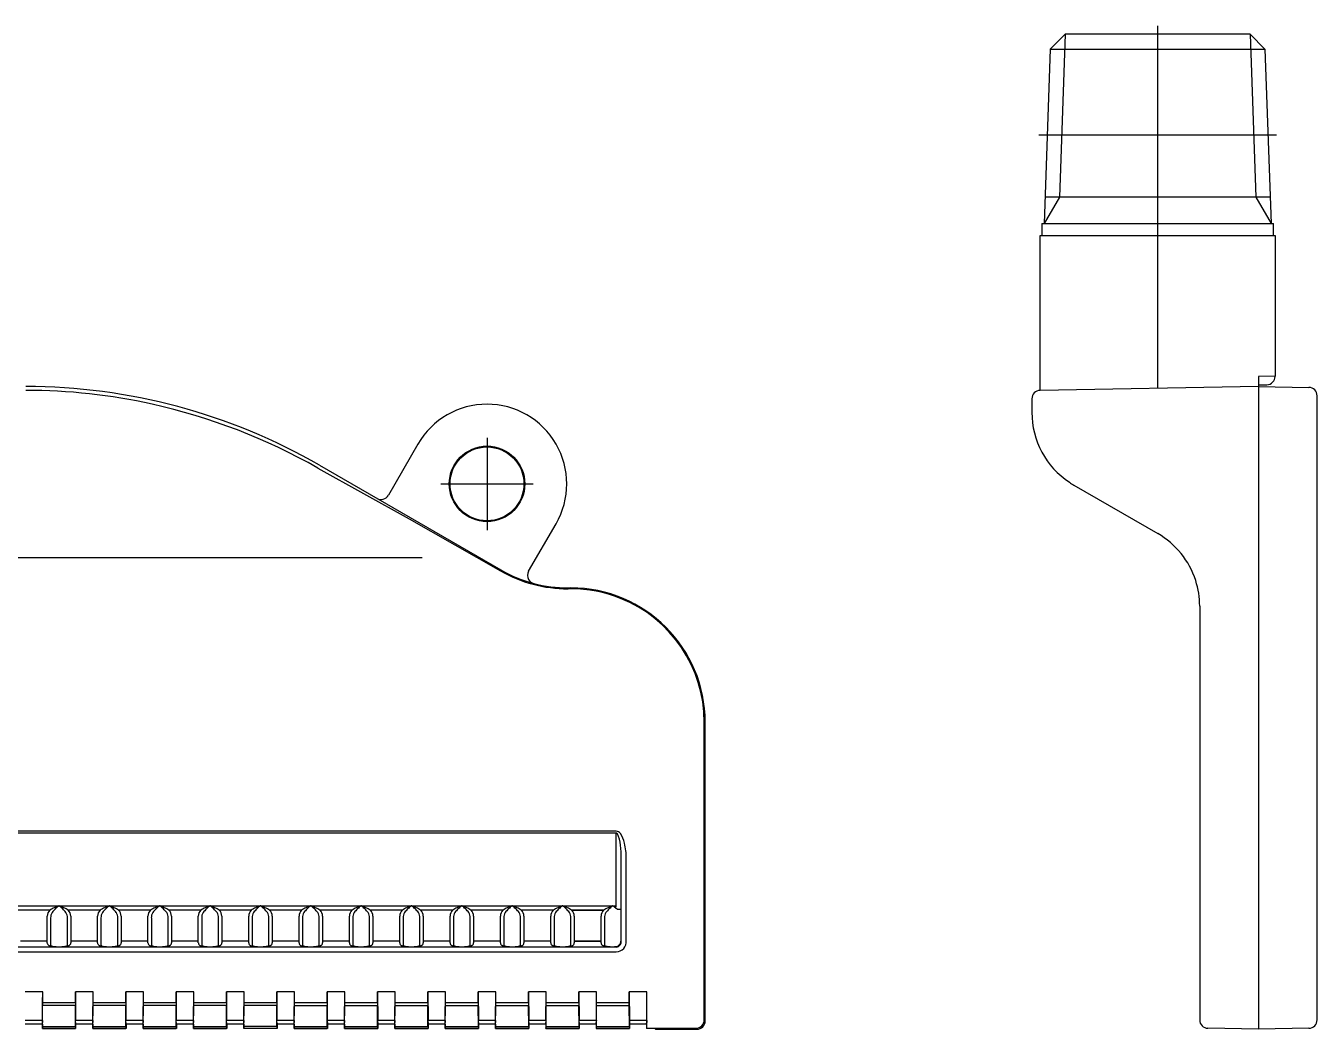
# Model space of a CAD drawing. Extents: x 0 to 137, y -8 to 70.
# Drawn here: x 60.5 to 137.5, y 10 to 69.8 of the extents above; entities that cross this region are included whole.
import ezdxf

# ---------------------------------------------------------------- set-up
doc = ezdxf.new("R2010")
doc.units = 0
doc.header["$LTSCALE"] = 0.5
doc.linetypes.add('CENTER', pattern=[50.8, 31.75, -6.35, 6.35, -6.35])
for name, color, linetype in [('MSM_CENTER', 1, 'CENTER'), ('MSM_CONTINUOUS', 7, 'CONTINUOUS'), ('MSM_NARROW', 5, 'CONTINUOUS')]:
    doc.layers.add(name, color=color, linetype=linetype)

msp = doc.modelspace()

# ---------------------------------------------------------------- linework, layer by layer
at = {"layer": 'MSM_CENTER'}
for p, q in [((127.955, 69.8), (127.955, 56.8)), ((135.033, 63.29), (120.876, 63.29)), ((88, 45.25), (88, 39.75)), ((85.25, 42.5), (90.75, 42.5))]:
    msp.add_line(p, q, dxfattribs=at)
at = {"layer": 'MSM_CONTINUOUS'}
for p, q in [((122.442, 69.3), (121.555, 68.413)), ((133.467, 69.3), (122.442, 69.3)), ((133.467, 69.3), (134.354, 68.413)), ((121.555, 68.413), (121.192, 58.012)), ((121.555, 68.413), (134.354, 68.413)), ((134.354, 68.413), (134.718, 58.012)), ((134.662, 59.59), (121.247, 59.59)), ((121.055, 58.012), (121.055, 57.3)), ((121.055, 58.012), (134.855, 58.012)), ((134.855, 57.3), (134.855, 58.012)), ((120.955, 48.073), (120.955, 57.3)), ((120.955, 57.3), (134.955, 57.3)), ((127.955, 57.3), (127.955, 48.195)), ((134.955, 57.3), (134.955, 48.913)), ((134.955, 48.913), (133.963, 48.896)), ((133.963, 48.896), (133.963, 10)), ((134.955, 48.909), (134.955, 48.913)), ((133.963, 48.3), (120.955, 48.073)), ((133.963, 48.4), (134.463, 48.409)), ((133.963, 48.3), (136.972, 48.247)), ((137.463, 10.552), (137.463, 47.748)), ((120.463, 47.573), (120.463, 46.76)), ((83.886, 44.875), (82.123, 41.82)), ((77.926, 43.445), (83.366, 40.409)), ((78.022, 43.611), (88.828, 37.372)), ((122.963, 42.43), (127.963, 39.543)), ((83.366, 40.409), (88.8, 37.322)), ((90.482, 37.298), (92.114, 40.125)), ((92.828, 36.3), (93, 36.3)), ((93, 36.247), (92.828, 36.247)), ((93, 36.247), (93.003, 36.247)), ((130.463, 35.213), (130.463, 10.552)), ((100.947, 10.552), (100.947, 28.3)), ((101, 10.5), (101, 28.3)), ((130.463, 28.304), (130.463, 28.3)), ((95.7, 21.802), (5.3, 21.802)), ((95.7, 21.691), (5.3, 21.691)), ((95.7, 17.276), (95.7, 21.691)), ((96, 15.279), (96, 20.177)), ((96.3, 15.279), (96.3, 20.177)), ((5.3, 17.36), (95.7, 17.36)), ((61.951, 17.099), (60.05, 17.099)), ((64.951, 17.099), (63.05, 17.099)), ((67.951, 17.099), (66.05, 17.099)), ((70.951, 17.099), (69.05, 17.099)), ((73.951, 17.099), (72.05, 17.099)), ((76.951, 17.099), (75.05, 17.099)), ((79.951, 17.099), (78.05, 17.099)), ((82.951, 17.099), (81.05, 17.099)), ((85.951, 17.099), (84.05, 17.099)), ((88.951, 17.099), (87.05, 17.099)), ((91.951, 17.099), (90.05, 17.099)), ((93.049, 17.099), (94.951, 17.099)), ((94.951, 17.099), (93.05, 17.099)), ((61.8, 15.137), (61.8, 16.738)), ((62, 16.643), (62, 15.014)), ((63, 15.014), (63, 16.643)), ((63.2, 16.738), (63.2, 15.137)), ((64.8, 15.137), (64.8, 16.738)), ((65, 16.643), (65, 15.014)), ((66, 15.014), (66, 16.643)), ((66.2, 16.738), (66.2, 15.137)), ((67.8, 15.137), (67.8, 16.738)), ((68, 16.643), (68, 15.014)), ((69, 15.014), (69, 16.643)), ((69.2, 16.738), (69.2, 15.137)), ((70.8, 15.137), (70.8, 16.738)), ((71, 16.643), (71, 15.014)), ((72, 15.014), (72, 16.643)), ((72.2, 16.738), (72.2, 15.137)), ((73.8, 15.137), (73.8, 16.738)), ((74, 16.643), (74, 15.014)), ((75, 15.014), (75, 16.643)), ((75.2, 16.738), (75.2, 15.137)), ((76.8, 15.137), (76.8, 16.738)), ((77, 16.643), (77, 15.014)), ((78, 15.014), (78, 16.643)), ((78.2, 16.738), (78.2, 15.137)), ((79.8, 15.137), (79.8, 16.738)), ((80, 16.643), (80, 15.014)), ((81, 15.014), (81, 16.643)), ((81.2, 16.738), (81.2, 15.137)), ((82.8, 15.137), (82.8, 16.738)), ((83, 16.643), (83, 15.014)), ((84, 15.014), (84, 16.643)), ((84.2, 16.738), (84.2, 15.137)), ((85.8, 15.137), (85.8, 16.738)), ((86, 16.643), (86, 15.014)), ((87, 15.014), (87, 16.643)), ((87.2, 16.738), (87.2, 15.137)), ((88.8, 15.137), (88.8, 16.738)), ((89, 16.643), (89, 15.014)), ((90, 15.014), (90, 16.643)), ((90.2, 16.738), (90.2, 15.137)), ((91.8, 15.137), (91.8, 16.738)), ((92, 16.643), (92, 15.014)), ((93, 15.014), (93, 16.643)), ((93.2, 16.738), (93.2, 15.137)), ((94.8, 15.137), (94.8, 16.738)), ((95, 16.643), (95, 15.014)), ((95.7, 14.897), (5.3, 14.897)), ((61.8, 15.242), (60.2, 15.242)), ((64.8, 15.242), (63.2, 15.242)), ((67.8, 15.242), (66.2, 15.242)), ((70.8, 15.242), (69.2, 15.242)), ((73.8, 15.242), (72.2, 15.242)), ((76.8, 15.242), (75.2, 15.242)), ((79.8, 15.242), (78.2, 15.242)), ((82.8, 15.242), (81.2, 15.242)), ((85.8, 15.242), (84.2, 15.242)), ((88.8, 15.242), (87.2, 15.242)), ((91.8, 15.242), (90.2, 15.242)), ((93.2, 15.242), (94.8, 15.242)), ((94.8, 15.242), (93.2, 15.242)), ((22, 14.609), (95.7, 14.609)), ((61.526, 12.231), (60.474, 12.231)), ((61.514, 10.508), (61.526, 12.231)), ((61.525, 11.579), (61.526, 12.231)), ((63.475, 11.579), (61.525, 11.579)), ((64.526, 12.231), (63.474, 12.231)), ((63.475, 11.579), (63.474, 12.231)), ((63.474, 12.231), (63.486, 10.508)), ((64.514, 10.508), (64.526, 12.231)), ((64.525, 11.579), (64.526, 12.231)), ((66.475, 11.579), (64.525, 11.579)), ((67.526, 12.231), (66.474, 12.231)), ((66.475, 11.579), (66.474, 12.231)), ((66.474, 12.231), (66.486, 10.508)), ((67.514, 10.508), (67.526, 12.231)), ((67.525, 11.579), (67.526, 12.231)), ((69.475, 11.579), (67.525, 11.579)), ((70.526, 12.231), (69.474, 12.231)), ((69.475, 11.579), (69.474, 12.231)), ((69.474, 12.231), (69.486, 10.508)), ((70.514, 10.508), (70.526, 12.231)), ((70.525, 11.579), (70.526, 12.231)), ((72.475, 11.579), (70.525, 11.579)), ((73.526, 12.231), (72.474, 12.231)), ((72.475, 11.579), (72.474, 12.231)), ((72.474, 12.231), (72.486, 10.508)), ((73.514, 10.508), (73.526, 12.231)), ((73.525, 11.579), (73.526, 12.231)), ((74.5, 11.579), (73.525, 11.579)), ((75.475, 11.579), (74.5, 11.579)), ((76.526, 12.231), (75.474, 12.231)), ((75.475, 11.579), (75.474, 12.231)), ((75.474, 12.231), (75.486, 10.508)), ((76.514, 10.508), (76.526, 12.231)), ((76.525, 11.579), (76.526, 12.231)), ((78.475, 11.579), (76.525, 11.579)), ((79.526, 12.231), (78.474, 12.231)), ((78.475, 11.579), (78.474, 12.231)), ((78.474, 12.231), (78.486, 10.508)), ((79.514, 10.508), (79.526, 12.231)), ((79.525, 11.579), (79.526, 12.231)), ((81.475, 11.579), (79.525, 11.579)), ((82.526, 12.231), (81.474, 12.231)), ((81.475, 11.579), (81.474, 12.231)), ((81.474, 12.231), (81.486, 10.508)), ((82.514, 10.508), (82.526, 12.231)), ((82.525, 11.579), (82.526, 12.231)), ((84.475, 11.579), (82.525, 11.579)), ((85.526, 12.231), (84.474, 12.231)), ((84.475, 11.579), (84.474, 12.231)), ((84.474, 12.231), (84.486, 10.508)), ((85.514, 10.508), (85.526, 12.231)), ((85.525, 11.579), (85.526, 12.231)), ((87.475, 11.579), (85.525, 11.579)), ((88.526, 12.231), (87.474, 12.231)), ((87.475, 11.579), (87.474, 12.231)), ((87.474, 12.231), (87.486, 10.508)), ((88.514, 10.508), (88.526, 12.231)), ((88.525, 11.579), (88.526, 12.231)), ((90.475, 11.579), (88.525, 11.579)), ((91.526, 12.231), (90.474, 12.231)), ((90.475, 11.579), (90.474, 12.231)), ((90.474, 12.231), (90.486, 10.508)), ((91.514, 10.508), (91.526, 12.231)), ((91.525, 11.579), (91.526, 12.231)), ((93.475, 11.579), (91.525, 11.579)), ((94.526, 12.231), (93.474, 12.231)), ((93.475, 11.579), (93.474, 12.231)), ((93.474, 12.231), (93.486, 10.508)), ((94.514, 10.508), (94.526, 12.231)), ((94.525, 11.579), (94.526, 12.231)), ((96.475, 11.579), (94.525, 11.579)), ((97.526, 12.231), (96.474, 12.231)), ((96.475, 11.579), (96.474, 12.231)), ((96.474, 12.231), (96.487, 10.508)), ((97.514, 10.508), (97.526, 12.231)), ((97.524, 10.552), (97.526, 12.231)), ((61.516, 10.169), (61.525, 11.408)), ((63.475, 11.408), (61.525, 11.407)), ((63.484, 10.169), (63.475, 11.407)), ((64.516, 10.169), (64.525, 11.408)), ((66.475, 11.408), (64.525, 11.407)), ((66.484, 10.169), (66.475, 11.407)), ((67.516, 10.169), (67.525, 11.408)), ((69.475, 11.408), (67.525, 11.407)), ((69.484, 10.169), (69.475, 11.407)), ((70.516, 10.169), (70.525, 11.408)), ((72.475, 11.408), (70.525, 11.407)), ((72.484, 10.169), (72.475, 11.407)), ((73.516, 10.169), (73.525, 11.408)), ((74.5, 11.407), (73.525, 11.407)), ((75.475, 11.407), (74.5, 11.407)), ((75.484, 10.169), (75.475, 11.407)), ((76.516, 10.169), (76.525, 11.408)), ((76.525, 11.407), (78.475, 11.407)), ((78.484, 10.169), (78.475, 11.407)), ((79.516, 10.169), (79.525, 11.408)), ((79.525, 11.407), (81.475, 11.407)), ((81.484, 10.169), (81.475, 11.407)), ((82.516, 10.169), (82.525, 11.408)), ((82.525, 11.407), (84.475, 11.407)), ((84.484, 10.169), (84.475, 11.407)), ((85.516, 10.169), (85.525, 11.408)), ((85.525, 11.407), (87.475, 11.407)), ((87.484, 10.169), (87.475, 11.407)), ((88.516, 10.169), (88.525, 11.408)), ((88.525, 11.407), (90.475, 11.407)), ((90.484, 10.169), (90.475, 11.407)), ((91.516, 10.169), (91.525, 11.408)), ((91.525, 11.407), (93.475, 11.407)), ((93.484, 10.169), (93.475, 11.407)), ((94.516, 10.169), (94.525, 11.408)), ((94.525, 11.408), (96.475, 11.407)), ((96.484, 10.169), (96.475, 11.407)), ((97.522, 10.18), (97.53, 11.42)), ((61.514, 10.508), (60.486, 10.508)), ((61.51, 10.295), (60.49, 10.295)), ((61.509, 10.293), (60.491, 10.293)), ((61.51, 10.295), (61.509, 10.293)), ((61.509, 10.293), (61.509, 10.031)), ((61.509, 10.031), (61.514, 10.041)), ((63.491, 10.031), (61.509, 10.031)), ((61.514, 10.041), (63.486, 10.041)), ((61.516, 10.169), (63.484, 10.169)), ((64.514, 10.508), (63.486, 10.508)), ((63.491, 10.031), (63.486, 10.041)), ((63.49, 10.295), (63.491, 10.293)), ((64.51, 10.295), (63.49, 10.295)), ((63.491, 10.293), (63.491, 10.031)), ((64.509, 10.293), (63.491, 10.293)), ((64.51, 10.295), (64.509, 10.293)), ((64.509, 10.293), (64.509, 10.031)), ((64.509, 10.031), (64.514, 10.041)), ((66.491, 10.031), (64.509, 10.031)), ((64.514, 10.041), (66.486, 10.041)), ((64.516, 10.169), (66.484, 10.169)), ((67.514, 10.508), (66.486, 10.508)), ((66.491, 10.031), (66.486, 10.041)), ((66.49, 10.295), (66.491, 10.293)), ((67.51, 10.295), (66.49, 10.295)), ((66.491, 10.293), (66.491, 10.031)), ((67.509, 10.293), (66.491, 10.293)), ((67.51, 10.295), (67.509, 10.293)), ((67.509, 10.293), (67.509, 10.031)), ((67.509, 10.031), (67.514, 10.041)), ((69.491, 10.031), (67.509, 10.031)), ((67.514, 10.041), (69.486, 10.041)), ((67.516, 10.169), (69.484, 10.169)), ((70.514, 10.508), (69.486, 10.508)), ((69.491, 10.031), (69.486, 10.041)), ((69.49, 10.295), (69.491, 10.293)), ((70.51, 10.295), (69.49, 10.295)), ((69.491, 10.293), (69.491, 10.031)), ((70.509, 10.293), (69.491, 10.293)), ((70.51, 10.295), (70.509, 10.293)), ((70.509, 10.293), (70.509, 10.031)), ((70.509, 10.031), (70.514, 10.041)), ((72.491, 10.031), (70.509, 10.031)), ((70.514, 10.041), (72.486, 10.041)), ((70.516, 10.169), (72.484, 10.169)), ((73.514, 10.508), (72.486, 10.508)), ((72.491, 10.031), (72.486, 10.041)), ((72.49, 10.295), (72.491, 10.293)), ((73.51, 10.295), (72.49, 10.295)), ((72.491, 10.293), (72.491, 10.031)), ((73.509, 10.293), (72.491, 10.293)), ((73.51, 10.295), (73.509, 10.293)), ((73.509, 10.293), (73.509, 10.031)), ((73.509, 10.031), (73.514, 10.041)), ((75.491, 10.031), (73.509, 10.031)), ((75.486, 10.041), (73.514, 10.041)), ((75.484, 10.169), (73.516, 10.169)), ((76.514, 10.508), (75.486, 10.508)), ((75.491, 10.031), (75.486, 10.041)), ((75.49, 10.295), (75.491, 10.293)), ((76.51, 10.295), (75.49, 10.295)), ((75.491, 10.293), (75.491, 10.031)), ((76.509, 10.293), (75.491, 10.293)), ((76.51, 10.295), (76.509, 10.293)), ((76.509, 10.293), (76.509, 10.031)), ((76.509, 10.031), (76.514, 10.041)), ((78.491, 10.031), (76.509, 10.031)), ((76.514, 10.041), (78.486, 10.041)), ((76.516, 10.169), (78.484, 10.169)), ((79.514, 10.508), (78.486, 10.508)), ((78.491, 10.031), (78.486, 10.041)), ((78.49, 10.295), (78.491, 10.293)), ((79.51, 10.295), (78.49, 10.295)), ((78.491, 10.293), (78.491, 10.031)), ((79.509, 10.293), (78.491, 10.293)), ((79.51, 10.295), (79.509, 10.293)), ((79.509, 10.293), (79.509, 10.031)), ((79.509, 10.031), (79.514, 10.041)), ((81.491, 10.031), (79.509, 10.031)), ((79.514, 10.041), (81.486, 10.041)), ((79.516, 10.169), (81.484, 10.169)), ((82.514, 10.508), (81.486, 10.508)), ((81.491, 10.031), (81.486, 10.041)), ((81.49, 10.295), (81.491, 10.293)), ((82.51, 10.295), (81.49, 10.295)), ((81.491, 10.293), (81.491, 10.031)), ((82.509, 10.293), (81.491, 10.293)), ((82.51, 10.295), (82.509, 10.293)), ((82.509, 10.293), (82.509, 10.031)), ((82.509, 10.031), (82.514, 10.041)), ((84.491, 10.031), (82.509, 10.031)), ((82.514, 10.041), (84.486, 10.041)), ((82.516, 10.169), (84.484, 10.169)), ((85.514, 10.508), (84.486, 10.508)), ((84.491, 10.031), (84.486, 10.041)), ((84.49, 10.295), (84.491, 10.293)), ((85.51, 10.295), (84.49, 10.295)), ((84.491, 10.293), (84.491, 10.031)), ((85.509, 10.293), (84.491, 10.293)), ((85.51, 10.295), (85.509, 10.293)), ((85.509, 10.293), (85.509, 10.031)), ((85.509, 10.031), (85.514, 10.041)), ((87.491, 10.031), (85.509, 10.031)), ((85.514, 10.041), (87.486, 10.041)), ((85.516, 10.169), (87.484, 10.169)), ((88.514, 10.508), (87.486, 10.508)), ((87.491, 10.031), (87.486, 10.041)), ((87.49, 10.295), (87.491, 10.293)), ((88.51, 10.295), (87.49, 10.295)), ((87.491, 10.293), (87.491, 10.031)), ((88.509, 10.293), (87.491, 10.293)), ((88.51, 10.295), (88.509, 10.293)), ((88.509, 10.293), (88.509, 10.031)), ((88.509, 10.031), (88.514, 10.041)), ((90.491, 10.031), (88.509, 10.031)), ((88.514, 10.041), (90.486, 10.041)), ((88.516, 10.169), (90.484, 10.169)), ((91.514, 10.508), (90.486, 10.508)), ((90.491, 10.031), (90.486, 10.041)), ((90.49, 10.295), (90.491, 10.293)), ((91.51, 10.295), (90.49, 10.295)), ((90.491, 10.293), (90.491, 10.031)), ((91.509, 10.293), (90.491, 10.293)), ((91.51, 10.295), (91.509, 10.293)), ((91.509, 10.293), (91.509, 10.031)), ((91.509, 10.031), (91.514, 10.041)), ((93.491, 10.031), (91.509, 10.031)), ((91.514, 10.041), (93.486, 10.041)), ((91.516, 10.169), (93.484, 10.169)), ((94.514, 10.508), (93.486, 10.508)), ((93.491, 10.031), (93.486, 10.041)), ((93.49, 10.295), (93.491, 10.293)), ((94.51, 10.295), (93.49, 10.295)), ((93.491, 10.293), (93.491, 10.031)), ((94.509, 10.293), (93.491, 10.293)), ((94.51, 10.295), (94.509, 10.293)), ((94.509, 10.293), (94.509, 10.031)), ((94.509, 10.031), (94.514, 10.041)), ((96.491, 10.031), (94.509, 10.031)), ((94.514, 10.041), (96.486, 10.041)), ((94.516, 10.169), (96.484, 10.169)), ((96.491, 10.031), (96.486, 10.041)), ((97.514, 10.508), (96.487, 10.508)), ((96.49, 10.295), (96.491, 10.293)), ((97.51, 10.295), (96.49, 10.295)), ((96.491, 10.293), (96.491, 10.031)), ((97.509, 10.293), (96.491, 10.293)), ((97.51, 10.295), (97.509, 10.293)), ((97.509, 10.293), (97.509, 10.031)), ((97.509, 10.031), (97.52, 10.053)), ((98.002, 10.031), (97.509, 10.031)), ((97.52, 10.053), (100.448, 10.053)), ((98.002, 10.031), (98.033, 10)), ((133.963, 10), (130.955, 10.053)), ((133.963, 10.5), (133.963, 10)), ((136.972, 10.053), (133.963, 10)), ((98.033, 10), (100.5, 10))]:
    msp.add_line(p, q, dxfattribs=at)
for radius in [2.25, 2.2]:
    msp.add_circle((88, 42.5), radius, dxfattribs=at)
for centre, radius, start, end in [((134.455, 48.909), 0.5, 271, 0.00006), ((60.522, 13.3), 35, 60, 90), ((60.522, 13.3), 34.773, 77.49732, 90), ((120.963, 47.573), 0.5, 91, 180), ((136.963, 47.748), 0.5, 0, 89), ((60.216, 12.184), 35.929, 60.46697, 77.40588), ((88, 42.5), 4.75, 330, 150), ((125.463, 46.76), 5, 179.99998, 236.40975), ((125.463, 46.76), 5, 236.40962, 240.00011), ((81.69, 42.07), 0.5, 239.99647, 330.00343), ((125.462, 35.212), 5.001, 17.74947, 59.99631), ((92.813, 44.274), 8.026, 240, 270.1092), ((92.828, 44.3), 8, 240, 255.21693), ((90.914, 37.048), 0.5, 150, 210), ((90.915, 37.049), 0.501, 210, 255.15619), ((92.828, 44.3), 8, 255.21693, 270), ((93, 28.3), 8, 0, 90), ((93.003, 28.308), 7.939, 68.16218, 90), ((125.463, 35.213), 5, 359.99998, 17.74357), ((93, 28.3), 7.947, 0, 68.16473), ((95.678, 21.48), 0.322, 33.8826, 86.1174), ((95.692, 21.598), 0.0929, 35.03156, 84.96844), ((94.274, 20.874), 1.684, 3.27496, 27.51038), ((94.673, 20.76), 1.559, 12.2146, 35.26601), ((88.897, 20.177), 7.103, 0, 6.40899), ((92.231, 20.177), 4.069, 0, 12.95763), ((62.307, 16.738), 0.507, 134.66804, 180), ((63.433, 14.604), 2.903, 114.71283, 120.72229), ((62.513, 16.661), 0.514, 146.34395, 182.03337), ((63.37, 16.01), 1.589, 133.31716, 143.90302), ((65.323, 10.343), 7.563, 111.91319, 114.21951), ((64.869, 14.442), 3.758, 129.08536, 133.56044), ((59.677, 10.343), 7.563, 65.78049, 68.08681), ((60.131, 14.442), 3.758, 46.43956, 50.91464), ((61.63, 16.01), 1.589, 36.09698, 46.68284), ((61.567, 14.604), 2.903, 59.27771, 65.28717), ((62.487, 16.661), 0.514, 357.96663, 33.65605), ((62.693, 16.738), 0.507, 0, 45.33196), ((65.307, 16.738), 0.507, 134.66804, 180), ((66.433, 14.604), 2.903, 114.71283, 120.72229), ((65.513, 16.661), 0.514, 146.34395, 182.03337), ((66.37, 16.01), 1.589, 133.31716, 143.90302), ((68.323, 10.343), 7.563, 111.91319, 114.21951), ((67.87, 14.442), 3.758, 129.08536, 133.56044), ((62.677, 10.343), 7.563, 65.78049, 68.08681), ((63.131, 14.442), 3.758, 46.43956, 50.91464), ((64.63, 16.01), 1.589, 36.09698, 46.68284), ((64.567, 14.604), 2.903, 59.27771, 65.28717), ((65.487, 16.661), 0.514, 357.96663, 33.65605), ((65.693, 16.738), 0.507, 0, 45.33196), ((68.307, 16.738), 0.507, 134.66804, 180), ((69.433, 14.604), 2.903, 114.71283, 120.72229), ((68.513, 16.661), 0.514, 146.34395, 182.03337), ((69.37, 16.01), 1.589, 133.31716, 143.90302), ((71.323, 10.343), 7.563, 111.91319, 114.21951), ((70.87, 14.442), 3.758, 129.08536, 133.56044), ((65.677, 10.343), 7.563, 65.78049, 68.08681), ((66.131, 14.442), 3.758, 46.43956, 50.91464), ((67.63, 16.01), 1.589, 36.09698, 46.68284), ((67.567, 14.604), 2.903, 59.27771, 65.28717), ((68.487, 16.661), 0.514, 357.96663, 33.65605), ((68.693, 16.738), 0.507, 0, 45.33196), ((71.307, 16.738), 0.507, 134.66804, 180), ((72.433, 14.604), 2.903, 114.71283, 120.72229), ((71.513, 16.661), 0.514, 146.34395, 182.03337), ((72.37, 16.01), 1.589, 133.31716, 143.90302), ((74.323, 10.343), 7.563, 111.91319, 114.21951), ((73.87, 14.442), 3.758, 129.08536, 133.56044), ((68.677, 10.343), 7.563, 65.78049, 68.08681), ((69.131, 14.442), 3.758, 46.43956, 50.91464), ((70.63, 16.01), 1.589, 36.09698, 46.68284), ((70.567, 14.604), 2.903, 59.27771, 65.28717), ((71.487, 16.661), 0.514, 357.96663, 33.65605), ((71.693, 16.738), 0.507, 0, 45.33196), ((74.307, 16.738), 0.507, 134.66804, 180), ((75.433, 14.604), 2.903, 114.71283, 120.72229), ((74.513, 16.661), 0.514, 146.34395, 182.03337), ((75.37, 16.01), 1.589, 133.31716, 143.90302), ((77.323, 10.343), 7.563, 111.91319, 114.21951), ((76.87, 14.442), 3.758, 129.08536, 133.56044), ((71.677, 10.343), 7.563, 65.78049, 68.08681), ((72.131, 14.442), 3.758, 46.43956, 50.91464), ((73.63, 16.01), 1.589, 36.09698, 46.68284), ((73.567, 14.604), 2.903, 59.27771, 65.28717), ((74.487, 16.661), 0.514, 357.96663, 33.65605), ((74.693, 16.738), 0.507, 0, 45.33196), ((77.307, 16.738), 0.507, 134.66804, 180), ((78.433, 14.604), 2.903, 114.71283, 120.72229), ((77.513, 16.661), 0.514, 146.34395, 182.03337), ((78.37, 16.01), 1.589, 133.31716, 143.90302), ((80.323, 10.343), 7.563, 111.91319, 114.21951), ((79.87, 14.442), 3.758, 129.08536, 133.56044), ((74.677, 10.343), 7.563, 65.78049, 68.08681), ((75.131, 14.442), 3.758, 46.43956, 50.91464), ((76.63, 16.01), 1.589, 36.09698, 46.68284), ((76.567, 14.604), 2.903, 59.27771, 65.28717), ((77.487, 16.661), 0.514, 357.96663, 33.65605), ((77.693, 16.738), 0.507, 0, 45.33196), ((80.307, 16.738), 0.507, 134.66804, 180), ((81.433, 14.604), 2.903, 114.71283, 120.72229), ((80.513, 16.661), 0.514, 146.34395, 182.03337), ((81.37, 16.01), 1.589, 133.31716, 143.90302), ((83.323, 10.343), 7.563, 111.91319, 114.21951), ((82.87, 14.442), 3.758, 129.08536, 133.56044), ((77.677, 10.343), 7.563, 65.78049, 68.08681), ((78.131, 14.442), 3.758, 46.43956, 50.91464), ((79.63, 16.01), 1.589, 36.09698, 46.68284), ((79.567, 14.604), 2.903, 59.27771, 65.28717), ((80.487, 16.661), 0.514, 357.96663, 33.65605), ((80.693, 16.738), 0.507, 0, 45.33196), ((83.307, 16.738), 0.507, 134.66804, 180), ((84.433, 14.604), 2.903, 114.71283, 120.72229), ((83.513, 16.661), 0.514, 146.34395, 182.03337), ((84.37, 16.01), 1.589, 133.31716, 143.90302), ((86.323, 10.343), 7.563, 111.91319, 114.21951), ((85.87, 14.442), 3.758, 129.08536, 133.56044), ((80.677, 10.343), 7.563, 65.78049, 68.08681), ((81.131, 14.442), 3.758, 46.43956, 50.91464), ((82.63, 16.01), 1.589, 36.09698, 46.68284), ((82.567, 14.604), 2.903, 59.27771, 65.28717), ((83.487, 16.661), 0.514, 357.96663, 33.65605), ((83.693, 16.738), 0.507, 0, 45.33196), ((86.307, 16.738), 0.507, 134.66804, 180), ((87.433, 14.604), 2.903, 114.71283, 120.72229), ((86.513, 16.661), 0.514, 146.34395, 182.03337), ((87.37, 16.01), 1.589, 133.31716, 143.90302), ((89.323, 10.343), 7.563, 111.91319, 114.21951), ((88.87, 14.442), 3.758, 129.08536, 133.56044), ((83.677, 10.343), 7.563, 65.78049, 68.08681), ((84.131, 14.442), 3.758, 46.43956, 50.91464), ((85.63, 16.01), 1.589, 36.09698, 46.68284), ((85.567, 14.604), 2.903, 59.27771, 65.28717), ((86.487, 16.661), 0.514, 357.96663, 33.65605), ((86.693, 16.738), 0.507, 0, 45.33196), ((89.307, 16.738), 0.507, 134.66804, 180), ((90.433, 14.604), 2.903, 114.71283, 120.72229), ((89.513, 16.661), 0.514, 146.34395, 182.03337), ((90.37, 16.01), 1.589, 133.31716, 143.90302), ((92.323, 10.343), 7.563, 111.91319, 114.21951), ((91.87, 14.442), 3.758, 129.08536, 133.56044), ((86.677, 10.343), 7.563, 65.78049, 68.08681), ((87.131, 14.442), 3.758, 46.43956, 50.91464), ((88.63, 16.01), 1.589, 36.09698, 46.68284), ((88.567, 14.604), 2.903, 59.27771, 65.28717), ((89.487, 16.661), 0.514, 357.96663, 33.65605), ((89.693, 16.738), 0.507, 0, 45.33196), ((92.307, 16.738), 0.507, 134.66804, 180), ((93.433, 14.604), 2.903, 114.71283, 120.72229), ((92.513, 16.661), 0.514, 146.34395, 182.03337), ((93.37, 16.01), 1.589, 133.31716, 143.90302), ((95.323, 10.343), 7.563, 111.91319, 114.21951), ((94.87, 14.442), 3.758, 129.08536, 133.56044), ((89.677, 10.343), 7.563, 65.78049, 68.08681), ((90.131, 14.442), 3.758, 46.43956, 50.91464), ((91.63, 16.01), 1.589, 36.09698, 46.68284), ((91.567, 14.604), 2.903, 59.27771, 65.28717), ((92.487, 16.661), 0.514, 357.96663, 33.65605), ((92.693, 16.738), 0.507, 0, 45.33196), ((95.307, 16.738), 0.507, 134.66804, 180), ((96.433, 14.604), 2.903, 114.71283, 120.72229), ((95.513, 16.661), 0.514, 146.34395, 182.03337), ((96.37, 16.01), 1.589, 133.31716, 143.90302), ((98.323, 10.343), 7.563, 111.91319, 114.21951), ((97.869, 14.442), 3.758, 129.08536, 133.56044), ((92.372, 13.548), 4.931, 48.18374, 50.62761), ((92.181, 9.097), 8.904, 66.72464, 68.1184), ((95.878, 17.48), 0.337, 229.74448, 250.25552), ((95.71, 16.703), 0.657, 90.84263, 90.84275), ((95.849, 17.49), 0.261, 235.06715, 235.06754), ((95.872, 17.469), 0.325, 250.4792, 266.00803), ((95.868, 17.331), 0.187, 264.44894, 295.82151), ((95.899, 17.25), 0.101, 300, 0), ((93.734, 15.432), 2.266, 358.80226, 359.94896), ((95.716, 15.391), 0.284, 358.26994, 0.17739), ((62.014, 15.146), 0.214, 182.35866, 193.82713), ((61.963, 15.149), 0.166, 199.12022, 234.49415), ((62.01, 15.204), 0.238, 232.97918, 235.3049), ((62.055, 15.273), 0.32, 235.73773, 244.26227), ((62.129, 15.433), 0.497, 244.62133, 255.00014), ((62.029, 15.014), 0.029, 180.98879, 226.70339), ((62.314, 16.185), 1.271, 255.68037, 264.94013), ((62.098, 15.088), 0.13, 226.93397, 253.06603), ((62.275, 15.591), 0.663, 251.1039, 263.73481), ((62.44, 16.752), 1.836, 262.56124, 266.62686), ((62.435, 17.242), 2.336, 264.2875, 266.6614), ((62.499, 18.638), 3.732, 266.91845, 273.08155), ((62.487, 17.775), 2.86, 266.89224, 270.24897), ((62.513, 17.789), 2.873, 269.73558, 273.10154), ((62.56, 16.752), 1.836, 273.37314, 277.43876), ((62.565, 17.242), 2.336, 273.3386, 275.7125), ((62.725, 15.591), 0.663, 276.26519, 288.8961), ((62.686, 16.185), 1.271, 275.05989, 284.31965), ((62.902, 15.088), 0.13, 286.93397, 313.06603), ((62.971, 15.014), 0.029, 313.29661, 359.01121), ((62.871, 15.433), 0.497, 284.99988, 295.37869), ((62.945, 15.273), 0.32, 295.73773, 304.26227), ((62.99, 15.204), 0.238, 304.6951, 307.02082), ((63.037, 15.149), 0.166, 305.50585, 340.87978), ((62.986, 15.146), 0.214, 346.17287, 357.64134), ((65.014, 15.146), 0.214, 182.35866, 193.82713), ((64.963, 15.149), 0.166, 199.12022, 234.49415), ((65.01, 15.204), 0.238, 232.97918, 235.3049), ((65.055, 15.273), 0.32, 235.73773, 244.26227), ((65.129, 15.433), 0.497, 244.62133, 255.00014), ((65.029, 15.014), 0.029, 180.98879, 226.70339), ((65.314, 16.185), 1.271, 255.68037, 264.94013), ((65.098, 15.088), 0.13, 226.93397, 253.06603), ((65.275, 15.591), 0.663, 251.1039, 263.73481), ((65.44, 16.752), 1.836, 262.56124, 266.62686), ((65.435, 17.242), 2.336, 264.2875, 266.6614), ((65.499, 18.638), 3.732, 266.91845, 273.08155), ((65.487, 17.775), 2.86, 266.89224, 270.24897), ((65.513, 17.789), 2.873, 269.73558, 273.10154), ((65.56, 16.752), 1.836, 273.37314, 277.43876), ((65.565, 17.242), 2.336, 273.3386, 275.7125), ((65.725, 15.591), 0.663, 276.26519, 288.8961), ((65.686, 16.185), 1.271, 275.05989, 284.31965), ((65.902, 15.088), 0.13, 286.93397, 313.06603), ((65.971, 15.014), 0.029, 313.29661, 359.01121), ((65.871, 15.433), 0.497, 284.99988, 295.37869), ((65.945, 15.273), 0.32, 295.73773, 304.26227), ((65.99, 15.204), 0.238, 304.6951, 307.02082), ((66.037, 15.149), 0.166, 305.50585, 340.87978), ((65.987, 15.146), 0.214, 346.17287, 357.64134), ((68.014, 15.146), 0.214, 182.35866, 193.82713), ((67.963, 15.149), 0.166, 199.12022, 234.49415), ((68.01, 15.204), 0.238, 232.97918, 235.3049), ((68.055, 15.273), 0.32, 235.73773, 244.26227), ((68.129, 15.433), 0.497, 244.62133, 255.00014), ((68.029, 15.014), 0.029, 180.98879, 226.70339), ((68.314, 16.185), 1.271, 255.68037, 264.94013), ((68.098, 15.088), 0.13, 226.93397, 253.06603), ((68.275, 15.591), 0.663, 251.1039, 263.73481), ((68.44, 16.752), 1.836, 262.56124, 266.62686), ((68.435, 17.242), 2.336, 264.2875, 266.6614), ((68.499, 18.638), 3.732, 266.91845, 273.08155), ((68.487, 17.775), 2.86, 266.89224, 270.24897), ((68.513, 17.789), 2.873, 269.73558, 273.10154), ((68.56, 16.752), 1.836, 273.37314, 277.43876), ((68.565, 17.242), 2.336, 273.3386, 275.7125), ((68.725, 15.591), 0.663, 276.26519, 288.8961), ((68.686, 16.185), 1.271, 275.05989, 284.31965), ((68.902, 15.088), 0.13, 286.93397, 313.06603), ((68.971, 15.014), 0.029, 313.29661, 359.01121), ((68.871, 15.433), 0.497, 284.99988, 295.37869), ((68.945, 15.273), 0.32, 295.73773, 304.26227), ((68.99, 15.204), 0.238, 304.6951, 307.02082), ((69.037, 15.149), 0.166, 305.50585, 340.87978), ((68.987, 15.146), 0.214, 346.17287, 357.64134), ((71.014, 15.146), 0.214, 182.35866, 193.82713), ((70.963, 15.149), 0.166, 199.12022, 234.49415), ((71.01, 15.204), 0.238, 232.97918, 235.3049), ((71.055, 15.273), 0.32, 235.73773, 244.26227), ((71.129, 15.433), 0.497, 244.62133, 255.00014), ((71.029, 15.014), 0.029, 180.98879, 226.70339), ((71.314, 16.185), 1.271, 255.68037, 264.94013), ((71.098, 15.088), 0.13, 226.93397, 253.06603), ((71.275, 15.591), 0.663, 251.1039, 263.73481), ((71.44, 16.752), 1.836, 262.56124, 266.62686), ((71.435, 17.242), 2.336, 264.2875, 266.6614), ((71.499, 18.638), 3.732, 266.91845, 273.08155), ((71.487, 17.775), 2.86, 266.89224, 270.24897), ((71.513, 17.789), 2.873, 269.73558, 273.10154), ((71.56, 16.752), 1.836, 273.37314, 277.43876), ((71.565, 17.242), 2.336, 273.3386, 275.7125), ((71.725, 15.591), 0.663, 276.26519, 288.8961), ((71.686, 16.185), 1.271, 275.05989, 284.31965), ((71.902, 15.088), 0.13, 286.93397, 313.06603), ((71.971, 15.014), 0.029, 313.29661, 359.01121), ((71.871, 15.433), 0.497, 284.99988, 295.37869), ((71.945, 15.273), 0.32, 295.73773, 304.26227), ((71.99, 15.204), 0.238, 304.6951, 307.02082), ((72.037, 15.149), 0.166, 305.50585, 340.87978), ((71.987, 15.146), 0.214, 346.17287, 357.64134), ((74.014, 15.146), 0.214, 182.35866, 193.82713), ((73.963, 15.149), 0.166, 199.12022, 234.49415), ((74.01, 15.204), 0.238, 232.97918, 235.3049), ((74.055, 15.273), 0.32, 235.73773, 244.26227), ((74.129, 15.433), 0.497, 244.62133, 255.00014), ((74.029, 15.014), 0.029, 180.98879, 226.70339), ((74.314, 16.185), 1.271, 255.68037, 264.94013), ((74.098, 15.088), 0.13, 226.93397, 253.06603), ((74.275, 15.591), 0.663, 251.1039, 263.73481), ((74.44, 16.752), 1.836, 262.56124, 266.62686), ((74.435, 17.242), 2.336, 264.2875, 266.6614), ((74.499, 18.638), 3.732, 266.91845, 273.08155), ((74.487, 17.775), 2.86, 266.89224, 270.24897), ((74.513, 17.789), 2.873, 269.73558, 273.10154), ((74.56, 16.752), 1.836, 273.37314, 277.43876), ((74.565, 17.242), 2.336, 273.3386, 275.7125), ((74.725, 15.591), 0.663, 276.26519, 288.8961), ((74.686, 16.185), 1.271, 275.05989, 284.31965), ((74.902, 15.088), 0.13, 286.93397, 313.06603), ((74.971, 15.014), 0.029, 313.29661, 359.01121), ((74.871, 15.433), 0.497, 284.99988, 295.37869), ((74.945, 15.273), 0.32, 295.73773, 304.26227), ((74.99, 15.204), 0.238, 304.6951, 307.02082), ((75.037, 15.149), 0.166, 305.50585, 340.87978), ((74.987, 15.146), 0.214, 346.17287, 357.64134), ((77.014, 15.146), 0.214, 182.35866, 193.82713), ((76.963, 15.149), 0.166, 199.12022, 234.49415), ((77.01, 15.204), 0.238, 232.97918, 235.3049), ((77.055, 15.273), 0.32, 235.73773, 244.26227), ((77.129, 15.433), 0.497, 244.62133, 255.00014), ((77.029, 15.014), 0.029, 180.98879, 226.70339), ((77.314, 16.185), 1.271, 255.68037, 264.94013), ((77.098, 15.088), 0.13, 226.93397, 253.06603), ((77.275, 15.591), 0.663, 251.1039, 263.73481), ((77.44, 16.752), 1.836, 262.56124, 266.62686), ((77.435, 17.242), 2.336, 264.2875, 266.6614), ((77.499, 18.638), 3.732, 266.91845, 273.08155), ((77.487, 17.775), 2.86, 266.89224, 270.24897), ((77.513, 17.789), 2.873, 269.73558, 273.10154), ((77.56, 16.752), 1.836, 273.37314, 277.43876), ((77.565, 17.242), 2.336, 273.3386, 275.7125), ((77.725, 15.591), 0.663, 276.26519, 288.8961), ((77.686, 16.185), 1.271, 275.05989, 284.31965), ((77.902, 15.088), 0.13, 286.93397, 313.06603), ((77.971, 15.014), 0.029, 313.29661, 359.01121), ((77.871, 15.433), 0.497, 284.99988, 295.37869), ((77.945, 15.273), 0.32, 295.73773, 304.26227), ((77.99, 15.204), 0.238, 304.6951, 307.02082), ((78.037, 15.149), 0.166, 305.50585, 340.87978), ((77.987, 15.146), 0.214, 346.17287, 357.64134), ((80.014, 15.146), 0.214, 182.35866, 193.82713), ((79.963, 15.149), 0.166, 199.12022, 234.49415), ((80.01, 15.204), 0.238, 232.97918, 235.3049), ((80.055, 15.273), 0.32, 235.73773, 244.26227), ((80.129, 15.433), 0.497, 244.62133, 255.00014), ((80.029, 15.014), 0.029, 180.98879, 226.70339), ((80.314, 16.185), 1.271, 255.68037, 264.94013), ((80.098, 15.088), 0.13, 226.93397, 253.06603), ((80.275, 15.591), 0.663, 251.1039, 263.73481), ((80.44, 16.752), 1.836, 262.56124, 266.62686), ((80.435, 17.242), 2.336, 264.2875, 266.6614), ((80.499, 18.638), 3.732, 266.91845, 273.08155), ((80.487, 17.775), 2.86, 266.89224, 270.24897), ((80.513, 17.789), 2.873, 269.73558, 273.10154), ((80.56, 16.752), 1.836, 273.37314, 277.43876), ((80.565, 17.242), 2.336, 273.3386, 275.7125), ((80.725, 15.591), 0.663, 276.26519, 288.8961), ((80.686, 16.185), 1.271, 275.05989, 284.31965), ((80.902, 15.088), 0.13, 286.93397, 313.06603), ((80.971, 15.014), 0.029, 313.29661, 359.01121), ((80.871, 15.433), 0.497, 284.99988, 295.37869), ((80.945, 15.273), 0.32, 295.73773, 304.26227), ((80.99, 15.204), 0.238, 304.6951, 307.02082), ((81.037, 15.149), 0.166, 305.50585, 340.87978), ((80.987, 15.146), 0.214, 346.17287, 357.64134), ((83.014, 15.146), 0.214, 182.35866, 193.82713), ((82.963, 15.149), 0.166, 199.12022, 234.49415), ((83.01, 15.204), 0.238, 232.97918, 235.3049), ((83.055, 15.273), 0.32, 235.73773, 244.26227), ((83.129, 15.433), 0.497, 244.62133, 255.00014), ((83.029, 15.014), 0.029, 180.98879, 226.70339), ((83.314, 16.185), 1.271, 255.68037, 264.94013), ((83.098, 15.088), 0.13, 226.93397, 253.06603), ((83.275, 15.591), 0.663, 251.1039, 263.73481), ((83.44, 16.752), 1.836, 262.56124, 266.62686), ((83.435, 17.242), 2.336, 264.2875, 266.6614), ((83.499, 18.638), 3.732, 266.91845, 273.08155), ((83.487, 17.775), 2.86, 266.89224, 270.24897), ((83.513, 17.789), 2.873, 269.73558, 273.10154), ((83.56, 16.752), 1.836, 273.37314, 277.43876), ((83.565, 17.242), 2.336, 273.3386, 275.7125), ((83.725, 15.591), 0.663, 276.26519, 288.8961), ((83.686, 16.185), 1.271, 275.05989, 284.31965), ((83.902, 15.088), 0.13, 286.93397, 313.06603), ((83.971, 15.014), 0.029, 313.29661, 359.01121), ((83.871, 15.433), 0.497, 284.99988, 295.37869), ((83.945, 15.273), 0.32, 295.73773, 304.26227), ((83.99, 15.204), 0.238, 304.6951, 307.02082), ((84.037, 15.149), 0.166, 305.50585, 340.87978), ((83.987, 15.146), 0.214, 346.17287, 357.64134), ((86.014, 15.146), 0.214, 182.35866, 193.82713), ((85.963, 15.149), 0.166, 199.12022, 234.49415), ((86.01, 15.204), 0.238, 232.97918, 235.3049), ((86.055, 15.273), 0.32, 235.73773, 244.26227), ((86.129, 15.433), 0.497, 244.62133, 255.00014), ((86.029, 15.014), 0.029, 180.98879, 226.70339), ((86.314, 16.185), 1.271, 255.68037, 264.94013), ((86.098, 15.088), 0.13, 226.93397, 253.06603), ((86.275, 15.591), 0.663, 251.1039, 263.73481), ((86.44, 16.752), 1.836, 262.56124, 266.62686), ((86.435, 17.242), 2.336, 264.2875, 266.6614), ((86.499, 18.638), 3.732, 266.91845, 273.08155), ((86.487, 17.775), 2.86, 266.89224, 270.24897), ((86.513, 17.789), 2.873, 269.73558, 273.10154), ((86.56, 16.752), 1.836, 273.37314, 277.43876), ((86.565, 17.242), 2.336, 273.3386, 275.7125), ((86.725, 15.591), 0.663, 276.26519, 288.8961), ((86.686, 16.185), 1.271, 275.05989, 284.31965), ((86.902, 15.088), 0.13, 286.93397, 313.06603), ((86.971, 15.014), 0.029, 313.29661, 359.01121), ((86.871, 15.433), 0.497, 284.99988, 295.37869), ((86.945, 15.273), 0.32, 295.73773, 304.26227), ((86.99, 15.204), 0.238, 304.6951, 307.02082), ((87.037, 15.149), 0.166, 305.50585, 340.87978), ((86.987, 15.146), 0.214, 346.17287, 357.64134), ((89.014, 15.146), 0.214, 182.35866, 193.82713), ((88.963, 15.149), 0.166, 199.12022, 234.49415), ((89.01, 15.204), 0.238, 232.97918, 235.3049), ((89.055, 15.273), 0.32, 235.73773, 244.26227), ((89.129, 15.433), 0.497, 244.62133, 255.00014), ((89.029, 15.014), 0.029, 180.98879, 226.70339), ((89.314, 16.185), 1.271, 255.68037, 264.94013), ((89.098, 15.088), 0.13, 226.93397, 253.06603), ((89.275, 15.591), 0.663, 251.1039, 263.73481), ((89.44, 16.752), 1.836, 262.56124, 266.62686), ((89.435, 17.242), 2.336, 264.2875, 266.6614), ((89.499, 18.638), 3.732, 266.91845, 273.08155), ((89.487, 17.775), 2.86, 266.89224, 270.24897), ((89.513, 17.789), 2.873, 269.73558, 273.10154), ((89.56, 16.752), 1.836, 273.37314, 277.43876), ((89.565, 17.242), 2.336, 273.3386, 275.7125), ((89.725, 15.591), 0.663, 276.26519, 288.8961), ((89.686, 16.185), 1.271, 275.05989, 284.31965), ((89.902, 15.088), 0.13, 286.93397, 313.06603), ((89.971, 15.014), 0.029, 313.29661, 359.01121), ((89.871, 15.433), 0.497, 284.99988, 295.37869), ((89.945, 15.273), 0.32, 295.73773, 304.26227), ((89.99, 15.204), 0.238, 304.6951, 307.02082), ((90.037, 15.149), 0.166, 305.50585, 340.87978), ((89.987, 15.146), 0.214, 346.17287, 357.64134), ((92.014, 15.146), 0.214, 182.35866, 193.82713), ((91.963, 15.149), 0.166, 199.12022, 234.49415), ((92.01, 15.204), 0.238, 232.97918, 235.3049), ((92.055, 15.273), 0.32, 235.73773, 244.26227), ((92.129, 15.433), 0.497, 244.62133, 255.00014), ((92.029, 15.014), 0.029, 180.98879, 226.70339), ((92.314, 16.185), 1.271, 255.68037, 264.94013), ((92.098, 15.088), 0.13, 226.93397, 253.06603), ((92.275, 15.591), 0.663, 251.1039, 263.73481), ((92.44, 16.752), 1.836, 262.56124, 266.62686), ((92.435, 17.242), 2.336, 264.2875, 266.6614), ((92.499, 18.638), 3.732, 266.91845, 273.08155), ((92.487, 17.775), 2.86, 266.89224, 270.24897), ((92.513, 17.789), 2.873, 269.73558, 273.10154), ((92.56, 16.752), 1.836, 273.37314, 277.43876), ((92.565, 17.242), 2.336, 273.3386, 275.7125), ((92.725, 15.591), 0.663, 276.26519, 288.8961), ((92.686, 16.185), 1.271, 275.05989, 284.31965), ((92.902, 15.088), 0.13, 286.93397, 313.06603), ((92.971, 15.014), 0.029, 313.29661, 359.01121), ((92.871, 15.433), 0.497, 284.99988, 295.37869), ((92.945, 15.273), 0.32, 295.73773, 304.26227), ((92.99, 15.204), 0.238, 304.6951, 307.02082), ((93.037, 15.149), 0.166, 305.50585, 340.87978), ((92.987, 15.146), 0.214, 346.17287, 357.64134), ((95.014, 15.146), 0.214, 182.35866, 193.82713), ((94.963, 15.149), 0.166, 199.12022, 234.49415), ((95.01, 15.204), 0.238, 232.97918, 235.3049), ((95.055, 15.273), 0.32, 235.73773, 244.26227), ((95.129, 15.433), 0.497, 244.62133, 255.00014), ((95.029, 15.014), 0.029, 180.98879, 226.70339), ((95.314, 16.185), 1.271, 255.68037, 264.94013), ((95.098, 15.088), 0.13, 226.93397, 253.06603), ((95.275, 15.591), 0.663, 251.1039, 263.73481), ((95.44, 16.752), 1.836, 262.56124, 266.62686), ((95.435, 17.242), 2.336, 264.2875, 266.6614), ((95.499, 18.638), 3.732, 266.91845, 273.08155), ((95.458, 17.049), 2.133, 266.60659, 271.10583), ((95.333, 22.851), 7.937, 271.20274, 272.54918), ((95.662, 15.211), 0.29, 274.61781, 325.38219), ((95.681, 15.23), 0.621, 271.76594, 4.55234), ((95.697, 15.186), 0.289, 270.65577, 329.34423), ((95.666, 15.205), 0.296, 276.59621, 323.40379), ((95.563, 15.293), 0.418, 323.86796, 330.69714), ((95.591, 15.261), 0.389, 323.35918, 336.64082), ((95.447, 15.347), 0.546, 331.81406, 352.93547), ((95.529, 15.26), 0.471, 331.9625, 2.37477), ((95.283, 15.373), 0.717, 338.18416, 0.76753), ((93.919, 15.546), 2.087, 352.66405, 355.56706), ((32.599, 11.595), 28.926, 359.6295, 359.9689), ((92.401, 11.595), 28.926, 180.0311, 180.3705), ((35.599, 11.595), 28.926, 359.6295, 359.9689), ((95.401, 11.595), 28.926, 180.0311, 180.3705), ((38.599, 11.595), 28.926, 359.6295, 359.9689), ((98.401, 11.595), 28.926, 180.0311, 180.3705), ((41.599, 11.595), 28.926, 359.6295, 359.9689), ((101.401, 11.595), 28.926, 180.0311, 180.3705), ((44.599, 11.595), 28.926, 359.6295, 359.9689), ((104.401, 11.595), 28.926, 180.0311, 180.3705), ((47.599, 11.595), 28.926, 359.6295, 359.9689), ((107.401, 11.595), 28.926, 180.0311, 180.3705), ((50.599, 11.595), 28.926, 359.6295, 359.9689), ((110.401, 11.595), 28.926, 180.0311, 180.3705), ((53.599, 11.595), 28.926, 359.6295, 359.9689), ((113.401, 11.595), 28.926, 180.0311, 180.3705), ((56.599, 11.595), 28.926, 359.6295, 359.9689), ((116.401, 11.595), 28.926, 180.0311, 180.3705), ((59.599, 11.595), 28.926, 359.6295, 359.9689), ((119.401, 11.595), 28.926, 180.0311, 180.3705), ((62.599, 11.595), 28.926, 359.6295, 359.9689), ((122.401, 11.595), 28.926, 180.0311, 180.3705), ((65.599, 11.595), 28.926, 359.6295, 359.9689), ((70.841, 11.45), 25.634, 359.90385, 0.28846), ((59.431, 10.401), 2.082, 357.06586, 0), ((73.488, 10.346), 11.975, 179.22426, 179.73441), ((61.247, 10.064), 0.268, 355.10951, 0), ((45.821, 10.278), 15.695, 359.36901, 359.60249), ((59.643, 10.12), 1.873, 358.95676, 359.52278), ((60.318, 10.1), 1.197, 358.784, 359.34935), ((60.594, 10.09), 0.921, 358.90548, 359.02489), ((60.651, 10.088), 0.864, 358.90967, 358.97091), ((60.743, 10.085), 0.772, 358.69761, 359.09581), ((60.907, 10.078), 0.608, 358.63167, 358.96216), ((79.179, 10.278), 15.695, 180.39751, 180.63099), ((65.357, 10.12), 1.873, 180.47722, 181.04324), ((64.682, 10.1), 1.197, 180.65065, 181.216), ((64.406, 10.09), 0.921, 180.97511, 181.09452), ((64.349, 10.088), 0.864, 181.02909, 181.09033), ((64.257, 10.085), 0.772, 180.90419, 181.30239), ((64.093, 10.078), 0.608, 181.03784, 181.36833), ((63.753, 10.064), 0.268, 180, 184.89049), ((51.512, 10.346), 11.975, 0.26559, 0.77574), ((65.569, 10.401), 2.082, 180, 182.93414), ((62.431, 10.401), 2.082, 357.06586, 0), ((76.488, 10.346), 11.975, 179.22426, 179.73441), ((64.247, 10.064), 0.268, 355.10951, 0), ((48.821, 10.278), 15.695, 359.36901, 359.60249), ((62.643, 10.12), 1.873, 358.95676, 359.52278), ((63.318, 10.1), 1.197, 358.784, 359.34935), ((63.594, 10.09), 0.921, 358.90548, 359.02489), ((63.651, 10.088), 0.864, 358.90967, 358.97091), ((63.743, 10.085), 0.772, 358.69761, 359.09581), ((63.907, 10.078), 0.608, 358.63167, 358.96216), ((82.179, 10.278), 15.695, 180.39751, 180.63099), ((68.357, 10.12), 1.873, 180.47722, 181.04324), ((67.682, 10.1), 1.197, 180.65065, 181.216), ((67.406, 10.09), 0.921, 180.97511, 181.09452), ((67.349, 10.088), 0.864, 181.02909, 181.09033), ((67.257, 10.085), 0.772, 180.90419, 181.30239), ((67.093, 10.078), 0.608, 181.03784, 181.36833), ((66.753, 10.064), 0.268, 180, 184.89049), ((54.512, 10.346), 11.975, 0.26559, 0.77574), ((68.569, 10.401), 2.082, 180, 182.93414), ((65.431, 10.401), 2.082, 357.06586, 0), ((79.488, 10.346), 11.975, 179.22426, 179.73441), ((67.247, 10.064), 0.268, 355.10951, 0), ((51.821, 10.278), 15.695, 359.36901, 359.60249), ((65.643, 10.12), 1.873, 358.95676, 359.52278), ((66.318, 10.1), 1.197, 358.784, 359.34935), ((66.594, 10.09), 0.921, 358.90548, 359.02489), ((66.651, 10.088), 0.864, 358.90967, 358.97091), ((66.743, 10.085), 0.772, 358.69761, 359.09581), ((66.907, 10.078), 0.608, 358.63167, 358.96216), ((85.179, 10.278), 15.695, 180.39751, 180.63099), ((71.357, 10.12), 1.873, 180.47722, 181.04324), ((70.682, 10.1), 1.197, 180.65065, 181.216), ((70.406, 10.09), 0.921, 180.97511, 181.09452), ((70.349, 10.088), 0.864, 181.02909, 181.09033), ((70.257, 10.085), 0.772, 180.90419, 181.30239), ((70.093, 10.078), 0.608, 181.03784, 181.36833), ((69.753, 10.064), 0.268, 180, 184.89049), ((57.512, 10.346), 11.975, 0.26559, 0.77574), ((71.569, 10.401), 2.082, 180, 182.93414), ((68.431, 10.401), 2.082, 357.06586, 0), ((82.488, 10.346), 11.975, 179.22426, 179.73441), ((70.247, 10.064), 0.268, 355.10951, 0), ((54.821, 10.278), 15.695, 359.36901, 359.60249), ((68.643, 10.12), 1.873, 358.95676, 359.52278), ((69.318, 10.1), 1.197, 358.784, 359.34935), ((69.594, 10.09), 0.921, 358.90548, 359.02489), ((69.651, 10.088), 0.864, 358.90967, 358.97091), ((69.743, 10.085), 0.772, 358.69761, 359.09581), ((69.907, 10.078), 0.608, 358.63167, 358.96216), ((88.179, 10.278), 15.695, 180.39751, 180.63099), ((74.357, 10.12), 1.873, 180.47722, 181.04324), ((73.682, 10.1), 1.197, 180.65065, 181.216), ((73.406, 10.09), 0.921, 180.97511, 181.09452), ((73.349, 10.088), 0.864, 181.02909, 181.09033), ((73.257, 10.085), 0.772, 180.90419, 181.30239), ((73.093, 10.078), 0.608, 181.03784, 181.36833), ((72.753, 10.064), 0.268, 180, 184.89049), ((60.512, 10.346), 11.975, 0.26559, 0.77574), ((74.569, 10.401), 2.082, 180, 182.93414), ((71.431, 10.401), 2.082, 357.06586, 0), ((85.488, 10.346), 11.975, 179.22426, 179.73441), ((73.247, 10.064), 0.268, 355.10951, 0), ((57.821, 10.278), 15.695, 359.36901, 359.60249), ((71.643, 10.12), 1.873, 358.95676, 359.52278), ((72.318, 10.1), 1.197, 358.784, 359.34935), ((72.594, 10.09), 0.921, 358.90548, 359.02489), ((72.651, 10.088), 0.864, 358.90967, 358.97091), ((72.743, 10.085), 0.772, 358.69761, 359.09581), ((72.907, 10.078), 0.608, 358.63167, 358.96216), ((91.179, 10.278), 15.695, 180.39751, 180.63099), ((77.357, 10.12), 1.873, 180.47722, 181.04324), ((76.682, 10.1), 1.197, 180.65065, 181.216), ((76.406, 10.09), 0.921, 180.97511, 181.09452), ((76.349, 10.088), 0.864, 181.02909, 181.09033), ((76.257, 10.085), 0.772, 180.90419, 181.30239), ((76.093, 10.078), 0.608, 181.03784, 181.36833), ((75.753, 10.064), 0.268, 180, 184.89049), ((63.512, 10.346), 11.975, 0.26559, 0.77574), ((77.569, 10.401), 2.082, 180, 182.93414), ((74.431, 10.401), 2.082, 357.06586, 0), ((88.488, 10.346), 11.975, 179.22426, 179.73441), ((76.247, 10.064), 0.268, 355.10951, 0), ((60.821, 10.278), 15.695, 359.36901, 359.60249), ((74.643, 10.12), 1.873, 358.95676, 359.52278), ((75.318, 10.1), 1.197, 358.784, 359.34935), ((75.594, 10.09), 0.921, 358.90548, 359.02489), ((75.651, 10.088), 0.864, 358.90967, 358.97091), ((75.743, 10.085), 0.772, 358.69761, 359.09581), ((75.907, 10.078), 0.608, 358.63167, 358.96216), ((94.179, 10.278), 15.695, 180.39751, 180.63099), ((80.357, 10.12), 1.873, 180.47722, 181.04324), ((79.682, 10.1), 1.197, 180.65065, 181.216), ((79.406, 10.09), 0.921, 180.97511, 181.09452), ((79.349, 10.088), 0.864, 181.02909, 181.09033), ((79.257, 10.085), 0.772, 180.90419, 181.30239), ((79.093, 10.078), 0.608, 181.03784, 181.36833), ((78.753, 10.064), 0.268, 180, 184.89049), ((66.512, 10.346), 11.975, 0.26559, 0.77574), ((80.569, 10.401), 2.082, 180, 182.93414), ((77.431, 10.401), 2.082, 357.06586, 0), ((91.488, 10.346), 11.975, 179.22426, 179.73441), ((79.247, 10.064), 0.268, 355.10951, 0), ((63.821, 10.278), 15.695, 359.36901, 359.60249), ((77.643, 10.12), 1.873, 358.95676, 359.52278), ((78.318, 10.1), 1.197, 358.784, 359.34935), ((78.594, 10.09), 0.921, 358.90548, 359.02489), ((78.651, 10.088), 0.864, 358.90967, 358.97091), ((78.743, 10.085), 0.772, 358.69761, 359.09581), ((78.907, 10.078), 0.608, 358.63167, 358.96216), ((97.179, 10.278), 15.695, 180.39751, 180.63099), ((83.357, 10.12), 1.873, 180.47722, 181.04324), ((82.682, 10.1), 1.197, 180.65065, 181.216), ((82.406, 10.09), 0.921, 180.97511, 181.09452), ((82.349, 10.088), 0.864, 181.02909, 181.09033), ((82.257, 10.085), 0.772, 180.90419, 181.30239), ((82.093, 10.078), 0.608, 181.03784, 181.36833), ((81.753, 10.064), 0.268, 180, 184.89049), ((69.512, 10.346), 11.975, 0.26559, 0.77574), ((83.569, 10.401), 2.082, 180, 182.93414), ((80.431, 10.401), 2.082, 357.06586, 0), ((94.488, 10.346), 11.975, 179.22426, 179.73441), ((82.247, 10.064), 0.268, 355.10951, 0), ((66.821, 10.278), 15.695, 359.36901, 359.60249), ((80.643, 10.12), 1.873, 358.95676, 359.52278), ((81.318, 10.1), 1.197, 358.784, 359.34935), ((81.594, 10.09), 0.921, 358.90548, 359.02489), ((81.651, 10.088), 0.864, 358.90967, 358.97091), ((81.743, 10.085), 0.772, 358.69761, 359.09581), ((81.907, 10.078), 0.608, 358.63167, 358.96216), ((100.179, 10.278), 15.695, 180.39751, 180.63099), ((86.357, 10.12), 1.873, 180.47722, 181.04324), ((85.682, 10.1), 1.197, 180.65065, 181.216), ((85.406, 10.09), 0.921, 180.97511, 181.09452), ((85.349, 10.088), 0.864, 181.02909, 181.09033), ((85.257, 10.085), 0.772, 180.90419, 181.30239), ((85.093, 10.078), 0.608, 181.03784, 181.36833), ((84.753, 10.064), 0.268, 180, 184.89049), ((72.512, 10.346), 11.975, 0.26559, 0.77574), ((86.569, 10.401), 2.082, 180, 182.93414), ((83.431, 10.401), 2.082, 357.06586, 0), ((97.488, 10.346), 11.975, 179.22426, 179.73441), ((85.247, 10.064), 0.268, 355.10951, 0), ((69.821, 10.278), 15.695, 359.36901, 359.60249), ((83.643, 10.12), 1.873, 358.95676, 359.52278), ((84.318, 10.1), 1.197, 358.784, 359.34935), ((84.594, 10.09), 0.921, 358.90548, 359.02489), ((84.651, 10.088), 0.864, 358.90967, 358.97091), ((84.743, 10.085), 0.772, 358.69761, 359.09581), ((84.907, 10.078), 0.608, 358.63167, 358.96216), ((103.179, 10.278), 15.695, 180.39751, 180.63099), ((89.357, 10.12), 1.873, 180.47722, 181.04324), ((88.682, 10.1), 1.197, 180.65065, 181.216), ((88.406, 10.09), 0.921, 180.97511, 181.09452), ((88.349, 10.088), 0.864, 181.02909, 181.09033), ((88.257, 10.085), 0.772, 180.90419, 181.30239), ((88.093, 10.078), 0.608, 181.03784, 181.36833), ((87.753, 10.064), 0.268, 180, 184.89049), ((75.512, 10.346), 11.975, 0.26559, 0.77574), ((89.569, 10.401), 2.082, 180, 182.93414), ((86.431, 10.401), 2.082, 357.06586, 0), ((100.488, 10.346), 11.975, 179.22426, 179.73441), ((88.247, 10.064), 0.268, 355.10951, 0), ((72.821, 10.278), 15.695, 359.36901, 359.60249), ((86.643, 10.12), 1.873, 358.95676, 359.52278), ((87.318, 10.1), 1.197, 358.784, 359.34935), ((87.594, 10.09), 0.921, 358.90548, 359.02489), ((87.651, 10.088), 0.864, 358.90967, 358.97091), ((87.743, 10.085), 0.772, 358.69761, 359.09581), ((87.907, 10.078), 0.608, 358.63167, 358.96216), ((106.179, 10.278), 15.695, 180.39751, 180.63099), ((92.357, 10.12), 1.873, 180.47722, 181.04324), ((91.682, 10.1), 1.197, 180.65065, 181.216), ((91.406, 10.09), 0.921, 180.97511, 181.09452), ((91.349, 10.088), 0.864, 181.02909, 181.09033), ((91.257, 10.085), 0.772, 180.90419, 181.30239), ((91.093, 10.078), 0.608, 181.03784, 181.36833), ((90.753, 10.064), 0.268, 180, 184.89049), ((78.512, 10.346), 11.975, 0.26559, 0.77574), ((92.569, 10.401), 2.082, 180, 182.93414), ((89.431, 10.401), 2.082, 357.06586, 0), ((103.488, 10.346), 11.975, 179.22426, 179.73441), ((91.247, 10.064), 0.268, 355.10951, 0), ((75.821, 10.278), 15.695, 359.36901, 359.60249), ((89.643, 10.12), 1.873, 358.95676, 359.52278), ((90.318, 10.1), 1.197, 358.784, 359.34935), ((90.594, 10.09), 0.921, 358.90548, 359.02489), ((90.651, 10.088), 0.864, 358.90967, 358.97091), ((90.743, 10.085), 0.772, 358.69761, 359.09581), ((90.907, 10.078), 0.608, 358.63167, 358.96216), ((109.179, 10.278), 15.695, 180.39751, 180.63099), ((95.357, 10.12), 1.873, 180.47722, 181.04324), ((94.682, 10.1), 1.197, 180.65065, 181.216), ((94.406, 10.09), 0.921, 180.97511, 181.09452), ((94.349, 10.088), 0.864, 181.02909, 181.09033), ((94.257, 10.085), 0.772, 180.90419, 181.30239), ((94.093, 10.078), 0.608, 181.03784, 181.36833), ((93.753, 10.064), 0.268, 180, 184.89049), ((81.512, 10.346), 11.975, 0.26559, 0.77574), ((95.569, 10.401), 2.082, 180, 182.93414), ((92.431, 10.401), 2.082, 357.06586, 0), ((106.488, 10.346), 11.975, 179.22426, 179.73441), ((94.247, 10.064), 0.268, 355.10951, 0), ((78.821, 10.278), 15.695, 359.36901, 359.60249), ((92.643, 10.12), 1.873, 358.95676, 359.52278), ((93.318, 10.1), 1.197, 358.784, 359.34935), ((93.594, 10.09), 0.921, 358.90548, 359.02489), ((93.651, 10.088), 0.864, 358.90967, 358.97091), ((93.743, 10.085), 0.772, 358.69761, 359.09581), ((93.907, 10.078), 0.608, 358.63167, 358.96216), ((112.179, 10.278), 15.695, 180.39751, 180.63099), ((98.357, 10.12), 1.873, 180.47722, 181.04324), ((97.682, 10.1), 1.197, 180.65065, 181.216), ((97.406, 10.09), 0.921, 180.97511, 181.09452), ((97.349, 10.088), 0.864, 181.02909, 181.09033), ((97.257, 10.085), 0.772, 180.90419, 181.30239), ((97.093, 10.078), 0.608, 181.03784, 181.36833), ((96.753, 10.064), 0.268, 180, 184.89049), ((99.037, 10.451), 2.55, 178.70845, 181.10414), ((98.569, 10.401), 2.082, 180, 182.93414), ((95.431, 10.401), 2.082, 357.06586, 0), ((109.488, 10.346), 11.975, 179.22426, 179.73441), ((97.253, 10.075), 0.268, 355.10951, 0), ((81.827, 10.289), 15.695, 359.36901, 359.60249), ((95.649, 10.132), 1.873, 358.95676, 359.52278), ((96.324, 10.112), 1.197, 358.784, 359.34935), ((96.6, 10.102), 0.921, 358.90548, 359.02489), ((96.657, 10.1), 0.864, 358.90967, 358.97091), ((96.749, 10.096), 0.772, 358.69761, 359.09581), ((96.913, 10.09), 0.608, 358.63167, 358.96216), ((100.447, 10.553), 0.5, 270.02069, 359.97943), ((100.5, 10.5), 0.5, 269.99628, 0.00361), ((130.963, 10.552), 0.5, 180, 269), ((136.963, 10.552), 0.5, 271, 360)]:
    msp.add_arc(centre, radius, start, end, dxfattribs=at)
at = {"layer": 'MSM_NARROW'}
for p, q in [((122.442, 69.3), (122.103, 59.59)), ((133.467, 69.3), (133.806, 59.59)), ((122.103, 59.59), (121.192, 58.012)), ((133.806, 59.59), (134.718, 58.012)), ((84.132, 38.1), (16.868, 38.1))]:
    msp.add_line(p, q, dxfattribs=at)

doc.saveas('drawing.dxf')
